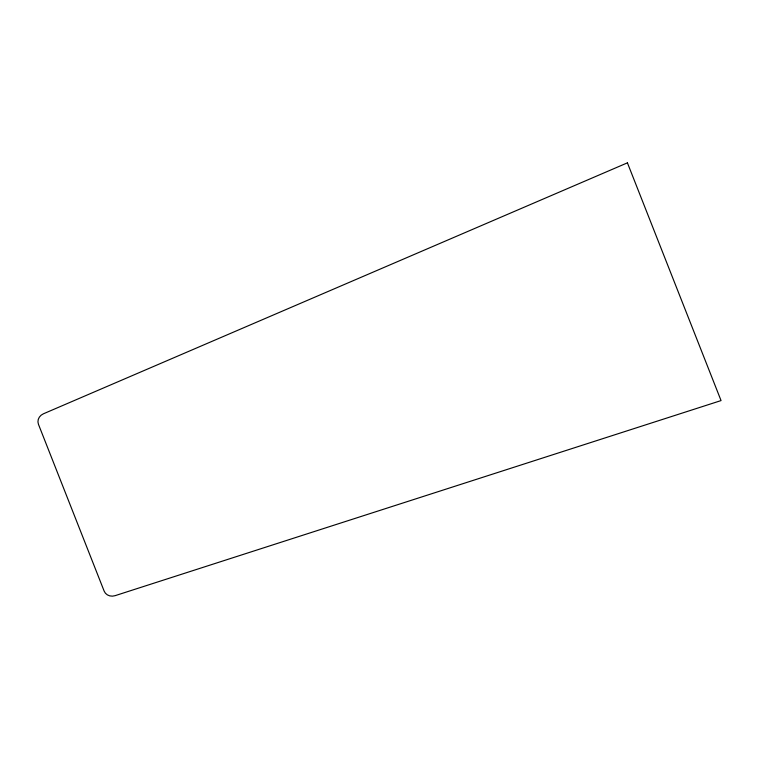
<?xml version="1.0" encoding="UTF-8"?>
<svg xmlns="http://www.w3.org/2000/svg" width="759" height="759" viewBox="0 0 759 759"><rect width="100%" height="100%" fill="white"/><g stroke="black" fill="none" stroke-linecap="round" stroke-linejoin="round"><path stroke-width="1.14" d="M627.418 162.843L43.424 413.797A8.947 8.102 -16.2 0 0 38.453 424.309L104.154 591.128A8.947 8.102 -16.2 0 0 115.064 595.682L721.05 400.581L627.418 162.843"/></g></svg>
